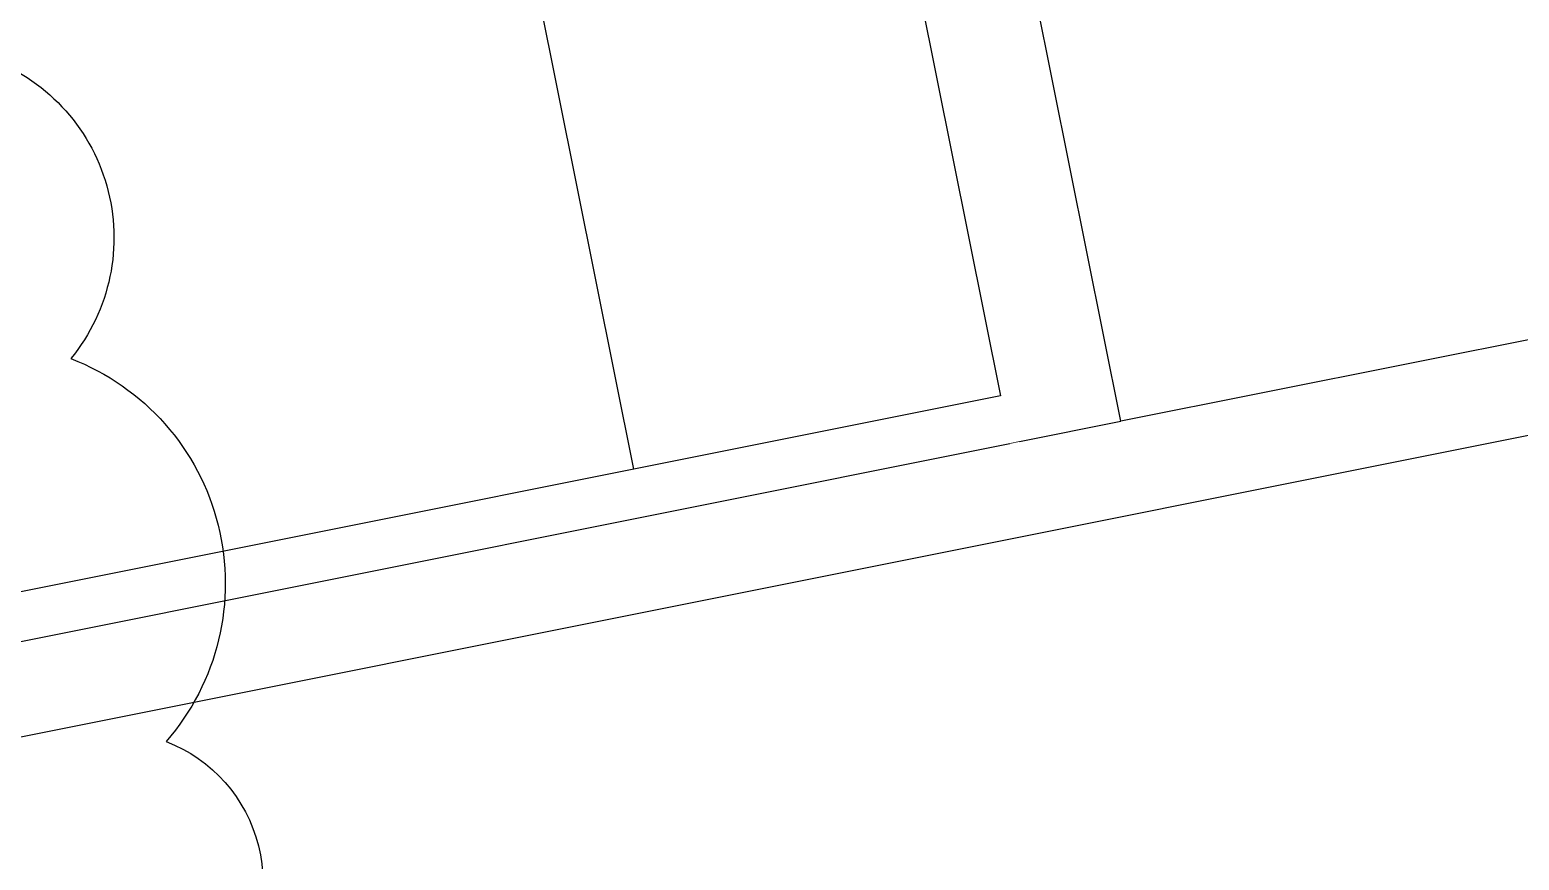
# Model space of a CAD drawing. Header units: inches. Extents: x 69200890 to 69205124, y 27678531 to 27681974.
# Drawn here: x 69204336 to 69204431.5, y 27680598.8 to 27680652.1 of the extents above; entities that cross this region are included whole.
import ezdxf

# ---------------------------------------------------------------- set-up
doc = ezdxf.new("R2010")
doc.units = ezdxf.units.IN
doc.header["$LTSCALE"] = 10
doc.header["$MEASUREMENT"] = 0
doc.layers.add('A-FLOR', color=3, linetype='CONTINUOUS')
doc.layers.add('A-WALL', color=5, linetype='CONTINUOUS')
doc.layers.add('A-REV', color=1, linetype='CONTINUOUS', true_color=0xff0000)

msp = doc.modelspace()

# ---------------------------------------------------------------- linework, layer by layer
at = {"layer": 'A-FLOR'}
msp.add_line((69204355.534, 27680719.659), (69204374.711, 27680623.936), dxfattribs=at)
at = {"layer": 'A-REV'}
msp.add_lwpolyline([(69204333.16, 27680650.367, -0.520567), (69204338.62, 27680631.031, -0.520567), (69204344.732, 27680606.466, -0.520567), (69204348.56, 27680591.086, -0.520567), (69204352.209, 27680576.42, -0.520567), (69204359.879, 27680545.596, -0.520567), (69204352.011, 27680530.649, -0.520567), (69204326.646, 27680527.578, -0.520567)], format="xyb", dxfattribs=at)
at = {"layer": 'A-WALL', "lineweight": 25}
for p, q in [((69204405.966, 27680627.01), (69204385.12, 27680731.068)), ((69204387.487, 27680682.34), (69204398.243, 27680628.65)), ((69204398.243, 27680628.65), (69204283.768, 27680605.717)), ((69204399.47, 27680625.709), (69204405.966, 27680627.01)), ((69204284.382, 27680602.653), (69204398.857, 27680625.586))]:
    msp.add_line(p, q, dxfattribs=at)
at = {"layer": 'A-WALL'}
for p, q in [((69204472.518, 27680640.343), (69204405.966, 27680627.01)), ((69203948.139, 27680529.174), (69204473.697, 27680634.46))]:
    msp.add_line(p, q, dxfattribs=at)
at = {"layer": 'A-WALL', "lineweight": 9}
msp.add_line((69204398.857, 27680625.586), (69204399.47, 27680625.709), dxfattribs=at)

doc.saveas('drawing.dxf')
